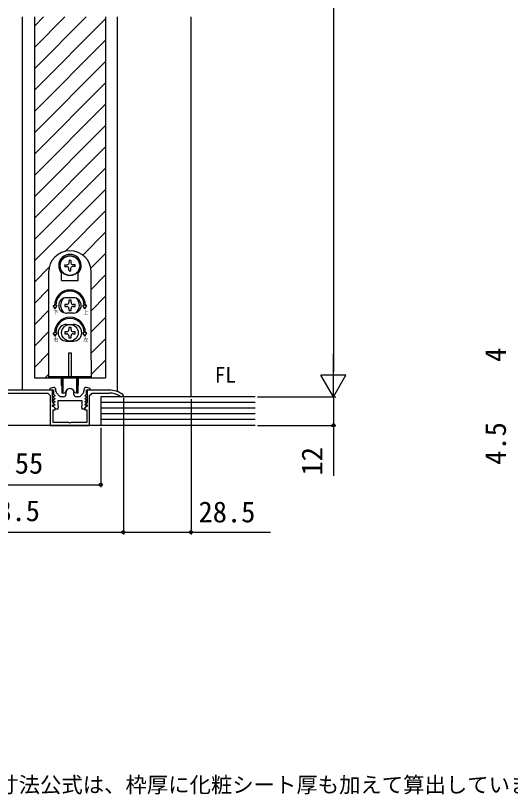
# Model space of a CAD drawing. Units: millimetres, scale not verified. Extents: x -525 to 525, y -783 to 779.
# Drawn here: x -266.9 to -58.4, y 0.2 to 328.3 of the extents above; entities that cross this region are included whole.
import ezdxf
from ezdxf.enums import TextEntityAlignment as Align

# ---------------------------------------------------------------- set-up
doc = ezdxf.new("R2010")
doc.units = ezdxf.units.MM
doc.header["$LTSCALE"] = 4
for name, color, linetype in [('0-2_USER1', 3, 'Continuous'), ('0-3_YKK_11', 7, 'Continuous'), ('0-5_YKK_12', 2, 'Continuous'), ('0-6_YKK_13', 4, 'Continuous'), ('0-8_YKK_D', 6, 'Continuous'), ('0-A_YSS_K', 3, 'Continuous')]:
    doc.layers.add(name, color=color, linetype=linetype)
doc.styles.add('ＭＳ ゴシック', font='')
doc.styles.get('ＭＳ ゴシック').set_extended_font_data('MS Gothic')

msp = doc.modelspace()

# ---------------------------------------------------------------- linework, layer by layer
at = {"layer": '0-3_YKK_11'}
for p, q in [((-249.899, 170.084), (-249.899, 170.7)), ((-249.899, 170.084), (-249.899, 170.7)), ((-238.099, 170.7), (-238.099, 170.084)), ((-238.099, 170.7), (-238.099, 170.084)), ((-248.397, 168.031), (-249.643, 169.415)), ((-248.397, 168.031), (-249.643, 169.415)), ((-246.699, 167.7), (-247.654, 167.7)), ((-246.699, 167.7), (-247.654, 167.7)), ((-245.699, 169.5), (-245.699, 168.7)), ((-245.699, 169.5), (-245.699, 168.7)), ((-242.299, 168.7), (-242.299, 169.5)), ((-242.299, 168.7), (-242.299, 169.5)), ((-240.345, 167.7), (-241.299, 167.7)), ((-240.345, 167.7), (-241.299, 167.7)), ((-238.356, 169.415), (-239.601, 168.031)), ((-238.356, 169.415), (-239.601, 168.031))]:
    msp.add_line(p, q, dxfattribs=at)
for points in [[(-250.899, 171.7), (-250.999, 171.7), (-252.532, 171.209), (-252.452, 170.7), (-250.999, 170.7), (-250.999, 168.9), (-250.388, 168.288), (-250.549, 167.9), (-250.911, 167.9), (-251.025, 167.625), (-250.388, 166.988), (-250.549, 166.6), (-250.911, 166.6), (-251.025, 166.325), (-250.388, 165.688), (-250.549, 165.3), (-250.911, 165.3), (-251.025, 165.025), (-250.388, 164.388), (-250.549, 164), (-250.911, 164), (-251.025, 163.726), (-249.999, 162.7), (-248.999, 162.7), (-248.812, 163.664), (-248.999, 163.942), (-248.999, 166.2)], [(-250.899, 171.7), (-250.999, 171.7), (-252.532, 171.209), (-252.452, 170.7), (-250.999, 170.7), (-250.999, 168.9), (-250.388, 168.288), (-250.549, 167.9), (-250.911, 167.9), (-251.025, 167.625), (-250.388, 166.988), (-250.549, 166.6), (-250.911, 166.6), (-251.025, 166.325), (-250.388, 165.688), (-250.549, 165.3), (-250.911, 165.3), (-251.025, 165.025), (-250.388, 164.388), (-250.549, 164), (-250.911, 164), (-251.025, 163.726), (-249.999, 162.7), (-248.999, 162.7), (-248.812, 163.664), (-248.999, 163.942), (-248.999, 166.2)], [(-248.999, 166.2), (-238.999, 166.2), (-238.999, 163.942), (-239.187, 163.664), (-238.999, 162.7), (-237.999, 162.7), (-236.974, 163.726), (-237.087, 164), (-237.45, 164), (-237.611, 164.388), (-236.973, 165.025), (-237.087, 165.3), (-237.45, 165.3), (-237.611, 165.688), (-236.973, 166.325), (-237.087, 166.6), (-237.45, 166.6), (-237.611, 166.988), (-236.973, 167.625), (-237.087, 167.9), (-237.45, 167.9), (-237.611, 168.288), (-236.999, 168.9), (-236.999, 170.7), (-235.546, 170.7), (-235.467, 171.209), (-236.999, 171.7), (-237.099, 171.7)], [(-248.999, 166.2), (-238.999, 166.2), (-238.999, 163.942), (-239.187, 163.664), (-238.999, 162.7), (-237.999, 162.7), (-236.974, 163.726), (-237.087, 164), (-237.45, 164), (-237.611, 164.388), (-236.973, 165.025), (-237.087, 165.3), (-237.45, 165.3), (-237.611, 165.688), (-236.973, 166.325), (-237.087, 166.6), (-237.45, 166.6), (-237.611, 166.988), (-236.973, 167.625), (-237.087, 167.9), (-237.45, 167.9), (-237.611, 168.288), (-236.999, 168.9), (-236.999, 170.7), (-235.546, 170.7), (-235.467, 171.209), (-236.999, 171.7), (-237.099, 171.7)], [(-303.999, 169.3), (-291.299, 169.3), (-290.299, 168.3), (-290.299, 155.7), (-273.699, 155.7), (-273.699, 168.3), (-272.699, 169.3), (-253.299, 169.3), (-252.299, 168.3), (-252.299, 155.7), (-235.699, 155.7), (-235.699, 168.3), (-234.699, 169.3), (-227.499, 169.3)], [(-251.299, 170.5), (-274.699, 170.5)], [(-227.499, 170.5), (-236.699, 170.5), (-236.699, 165.3), (-237.334, 164.666), (-237.182, 164.3), (-236.699, 164.3), (-236.699, 163.6), (-237.099, 163.6), (-237.799, 162.9), (-237.799, 162.2), (-236.899, 162.2), (-236.899, 156.9), (-243.541, 156.9), (-243.724, 156.78), (-244.274, 156.78), (-244.458, 156.9), (-251.099, 156.9), (-251.099, 162.2), (-250.199, 162.2), (-250.199, 162.9), (-250.899, 163.6), (-251.299, 163.6), (-251.299, 164.3), (-250.816, 164.3), (-250.665, 164.666), (-251.299, 165.3), (-251.299, 170.5)], [(-222.809, 167.947), (-222.65, 167.9), (-221.499, 167.9), (-221.499, 168.246), (-221.71, 168.654)]]:
    msp.add_lwpolyline(points, dxfattribs=at)
for centre, radius, start, end in [((-250.899, 170.7), 1, 0.00001, 89.99999), ((-250.899, 170.7), 1, 0.00001, 89.99999), ((-243.999, 169.5), 1.7, 359.99999, 180.00001), ((-243.999, 169.5), 1.7, 359.99999, 180.00001), ((-237.099, 170.7), 1, 90.00001, 179.99999), ((-237.099, 170.7), 1, 90.00001, 179.99999), ((-248.899, 170.084), 1, 180.00001, 221.98721), ((-248.899, 170.084), 1, 180.00001, 221.98721), ((-247.654, 168.7), 1, 221.98723, 270.00001), ((-247.654, 168.7), 1, 221.98723, 270.00001), ((-246.699, 168.7), 1, 270.00001, 359.99999), ((-246.699, 168.7), 1, 270.00001, 359.99999), ((-241.299, 168.7), 1, 180.00001, 269.99999), ((-241.299, 168.7), 1, 180.00001, 269.99999), ((-240.345, 168.7), 1, 269.99999, 318.01277), ((-240.345, 168.7), 1, 269.99999, 318.01277), ((-239.099, 170.084), 1, 318.01279, 359.99999), ((-239.099, 170.084), 1, 318.01279, 359.99999), ((-227.499, 160.5), 10, 54.62346, 90), ((-227.499, 160.5), 8.8, 57.79577, 90.00001)]:
    msp.add_arc(centre, radius, start, end, dxfattribs=at)
at = {"layer": '0-5_YKK_12'}
for p, q in [((-263.999, 170.5), (-263.999, 327.7)), ((-258.999, 327.7), (-258.999, 175.704)), ((-258.999, 323.805), (-255.104, 327.7)), ((-258.999, 314.825), (-246.124, 327.7)), ((-258.999, 305.845), (-237.144, 327.7)), ((-258.999, 296.865), (-228.999, 326.865)), ((-228.999, 327.7), (-228.999, 175.704)), ((-223.999, 169.868), (-223.999, 327.7)), ((-192.999, 167.7), (-192.999, 327.7)), ((-258.999, 287.884), (-228.999, 317.884)), ((-258.999, 278.904), (-228.999, 308.904)), ((-258.999, 269.924), (-228.999, 299.924)), ((-258.999, 260.944), (-228.999, 290.944)), ((-258.999, 251.963), (-228.999, 281.963)), ((-258.999, 242.983), (-228.999, 272.983)), ((-258.999, 234.003), (-228.999, 264.003)), ((-258.999, 225.022), (-228.999, 255.022)), ((-246.087, 228.954), (-228.999, 246.042)), ((-238.626, 227.435), (-228.999, 237.062)), ((-235.151, 221.93), (-228.999, 228.082)), ((-258.999, 216.042), (-252.734, 222.307)), ((-234.984, 213.117), (-228.999, 219.101)), ((-258.999, 207.062), (-252.984, 213.078)), ((-234.984, 204.137), (-228.999, 210.121)), ((-258.999, 198.082), (-252.984, 204.097)), ((-234.984, 195.157), (-228.999, 201.141)), ((-258.999, 189.101), (-252.984, 195.117)), ((-234.984, 186.176), (-228.999, 192.161)), ((-258.999, 180.121), (-252.984, 186.137)), ((-234.984, 177.196), (-228.999, 183.18)), ((-254.437, 175.704), (-252.984, 177.157)), ((-258.999, 175.704), (-228.999, 175.704))]:
    msp.add_line(p, q, dxfattribs=at)
at = {"layer": '0-6_YKK_13'}
for p, q in [((-244.418, 224.078), (-244.567, 223.522)), ((-244.399, 225.168), (-244.418, 224.078)), ((-243.599, 225.168), (-243.58, 224.078)), ((-243.58, 224.078), (-243.431, 223.522)), ((-242.875, 223.373), (-243.431, 223.522)), ((-241.785, 223.354), (-242.875, 223.373)), ((-252.999, 220.204), (-252.999, 183.204)), ((-242.875, 222.535), (-243.431, 222.385)), ((-241.785, 222.554), (-242.875, 222.535)), ((-234.999, 183.204), (-234.999, 220.204)), ((-247.499, 216.754), (-247.499, 219.742)), ((-247.499, 216.754), (-240.499, 216.754)), ((-240.499, 216.754), (-240.499, 219.742)), ((-242.499, 209.454), (-245.499, 209.454)), ((-244.439, 208.404), (-244.439, 207.524)), ((-243.559, 208.404), (-244.439, 208.404)), ((-243.559, 207.524), (-243.559, 208.404)), ((-251.115, 206.204), (-250.499, 206.204)), ((-250.249, 204.704), (-251.115, 206.204)), ((-250.249, 204.704), (-249.383, 206.204)), ((-249.999, 206.204), (-249.383, 206.204)), ((-245.319, 206.644), (-246.199, 206.644)), ((-246.199, 206.644), (-246.199, 205.764)), ((-246.199, 205.764), (-245.319, 205.764)), ((-244.439, 204.884), (-244.439, 204.004)), ((-244.439, 204.004), (-243.559, 204.004)), ((-243.559, 204.004), (-243.559, 204.884)), ((-241.799, 206.644), (-242.679, 206.644)), ((-242.679, 205.764), (-241.799, 205.764)), ((-241.799, 205.764), (-241.799, 206.644)), ((-237.999, 206.204), (-238.615, 206.204)), ((-237.749, 204.704), (-238.615, 206.204)), ((-242.499, 202.954), (-245.499, 202.954)), ((-245.499, 198.204), (-242.499, 198.204)), ((-244.439, 196.904), (-244.439, 196.024)), ((-243.559, 196.904), (-244.439, 196.904)), ((-243.559, 196.024), (-243.559, 196.904)), ((-251.115, 194.704), (-250.499, 194.704)), ((-250.249, 193.204), (-251.115, 194.704)), ((-250.249, 193.204), (-249.383, 194.704)), ((-249.999, 194.704), (-249.383, 194.704)), ((-245.319, 195.144), (-246.199, 195.144)), ((-246.199, 195.144), (-246.199, 194.264)), ((-246.199, 194.264), (-245.319, 194.264)), ((-241.799, 195.144), (-242.679, 195.144)), ((-242.679, 194.264), (-241.799, 194.264)), ((-241.799, 194.264), (-241.799, 195.144)), ((-237.749, 193.204), (-238.615, 194.704)), ((-237.999, 194.704), (-238.615, 194.704)), ((-237.749, 193.204), (-236.883, 194.704)), ((-236.883, 194.704), (-237.499, 194.704)), ((-245.499, 191.204), (-242.499, 191.204)), ((-244.439, 193.384), (-244.439, 192.504)), ((-244.439, 192.504), (-243.559, 192.504)), ((-243.559, 192.504), (-243.559, 193.384)), ((-244.499, 186.204), (-243.499, 186.204)), ((-244.499, 176.004), (-244.499, 186.204)), ((-243.499, 186.204), (-243.499, 176.004)), ((-252.999, 183.204), (-252.999, 175.704)), ((-252.999, 176.204), (-234.999, 176.204)), ((-247.499, 172.455), (-247.499, 175.704)), ((-247.249, 169.204), (-247.249, 175.704)), ((-246.849, 169.204), (-246.849, 175.704)), ((-243.499, 176.004), (-244.499, 176.004)), ((-241.149, 169.204), (-241.149, 175.704)), ((-240.499, 175.704), (-240.499, 172.455)), ((-247.251, 172.16), (-247.249, 172.16)), ((-247.249, 172.204), (-247.249, 169.204)), ((-240.749, 169.204), (-240.749, 172.204)), ((-240.749, 172.16), (-240.747, 172.16)), ((-246.849, 169.204), (-247.249, 169.204)), ((-246.849, 169.204), (-246.23, 169.429)), ((-241.149, 169.204), (-241.769, 169.429))]:
    msp.add_line(p, q, dxfattribs=at)
for points in [[(-246.213, 223.354), (-245.124, 223.373), (-244.567, 223.522)], [(-246.213, 222.554), (-245.124, 222.535), (-244.567, 222.385)], [(-244.399, 220.739), (-244.418, 221.829), (-244.567, 222.385)], [(-243.599, 220.739), (-243.58, 221.829), (-243.431, 222.385)], [(-237.749, 204.704), (-236.883, 206.204), (-237.499, 206.204)], [(-234.999, 183.204), (-234.999, 175.704), (-252.999, 175.704)], [(-240.749, 175.704), (-240.749, 169.204), (-241.149, 169.204)]]:
    msp.add_lwpolyline(points, dxfattribs=at)
for centre, radius in [((-243.999, 222.954), 4.25), ((-243.999, 222.954), 4.1), ((-243.999, 194.704), 3.5)]:
    msp.add_circle(centre, radius, dxfattribs=at)
for centre, radius, start, end in [((-243.999, 220.204), 9, 0, 180), ((-243.999, 222.954), 4.75, 317.4631, 222.5369), ((-243.999, 222.954), 2.25, 169.75965, 190.24035), ((-243.999, 222.954), 2.25, 79.75965, 100.24035), ((-243.999, 222.954), 2.25, 349.75965, 10.24035), ((-243.999, 222.954), 2.25, 259.75965, 280.24035), ((-243.999, 206.204), 6.5, 0, 180), ((-243.999, 206.204), 6, 0, 180), ((-245.499, 206.204), 3.25, 90, 270), ((-243.999, 206.204), 4, 129.83844, 230.16156), ((-245.319, 207.524), 0.88, 270, 0), ((-242.679, 207.524), 0.88, 180, 270), ((-242.499, 206.204), 3.25, 270, 90), ((-243.999, 206.204), 4, 309.83844, 50.16156), ((-245.319, 204.884), 0.88, 0, 90), ((-242.679, 204.884), 0.88, 90, 180), ((-243.999, 194.704), 6.5, 0, 180), ((-243.999, 194.704), 6, 0, 180), ((-245.499, 194.704), 3.5, 90, 270), ((-242.499, 194.704), 3.5, 270, 90), ((-245.319, 196.024), 0.88, 270, 0), ((-245.319, 193.384), 0.88, 0, 90), ((-242.679, 196.024), 0.88, 180, 270), ((-242.679, 193.384), 0.88, 90, 180), ((-247.199, 172.455), 0.3, 180, 260), ((-243.999, 169.204), 2, 16.15012, 163.84988), ((-240.799, 172.455), 0.3, 280, 0), ((-246.401, 169.899), 0.5, 290, 343.84988), ((-241.598, 169.899), 0.5, 196.15012, 250)]:
    msp.add_arc(centre, radius, start, end, dxfattribs=at)
at = {"layer": '0-8_YKK_D'}
for p, q in [((-132.999, 490.2), (-132.999, 178.2)), ((-132.999, 167.7), (-132.999, 185.887)), ((-132.999, 167.7), (-138.249, 176.794)), ((-127.749, 176.794), (-138.249, 176.794)), ((-132.999, 167.7), (-127.749, 176.794)), ((-164.95, 167.7), (-131.999, 167.7)), ((-164.95, 167.7), (-131.999, 167.7)), ((-221.499, 167.246), (-221.499, 109.7)), ((-221.499, 167.1), (-221.499, 109.7)), ((-192.999, 166.7), (-192.999, 109.7)), ((-230.999, 154.7), (-230.999, 129.7)), ((-164.95, 155.7), (-131.999, 155.7)), ((-285.999, 130.7), (-230.999, 130.7)), ((-309.999, 110.7), (-221.499, 110.7))]:
    msp.add_line(p, q, dxfattribs=at)
for points in [[(-132.999, 167.7), (-132.999, 155.7), (-132.999, 134.423)], [(-221.499, 110.7), (-192.999, 110.7), (-159.495, 110.7)]]:
    msp.add_lwpolyline(points, dxfattribs=at)
for centre in [(-132.999, 155.7), (-230.999, 130.7), (-221.499, 110.7), (-221.499, 110.7), (-192.999, 110.7)]:
    msp.add_circle(centre, 0.637, dxfattribs=at)
at = {"layer": '0-A_YSS_K'}
for p, q in [((-165.95, 167.7), (-230.999, 167.7)), ((-230.999, 167.7), (-230.999, 155.7)), ((-165.95, 165.3), (-230.999, 165.3)), ((-165.95, 162.9), (-230.999, 162.9)), ((-165.95, 160.5), (-230.999, 160.5)), ((-165.95, 158.1), (-230.999, 158.1)), ((-165.95, 155.7), (-406.049, 155.7))]:
    msp.add_line(p, q, dxfattribs=at)

# ---------------------------------------------------------------- texts
at = {"layer": '0-2_USER1', "style": 'ＭＳ ゴシック'}
for s, p in [('FL', (-183.023, 171.7)), ('※有効開口寸法公式は、枠厚に化粧シート厚も加えて算出しています。', (-319.607, -0.97))]:
    msp.add_text(s, height=6.598, dxfattribs=at).set_placement(p, align=Align.BOTTOM_LEFT)
at = {"layer": '0-6_YKK_13', "style": 'ＭＳ ゴシック'}
for s, p in [('下', (-251.029, 202.16)), ('上', (-238.355, 201.991)), ('右', (-250.92, 190.636)), ('左', (-238.379, 190.599))]:
    msp.add_text(s, height=1.558, dxfattribs=at).set_placement(p, align=Align.BOTTOM_LEFT)
at = {"layer": '0-8_YKK_D', "style": 'ＭＳ ゴシック'}
for s, p in [('4', (-57.689, 182.384)), ('4.5', (-57.689, 139.092)), ('12', (-134.999, 134.582))]:
    msp.add_text(s, height=8.798, rotation=90, dxfattribs=at).set_placement(p, align=Align.BOTTOM_LEFT)
for s, p in [('55', (-267.227, 132.7)), ('88.5', (-280.579, 112.7)), ('28.5', (-189.836, 112.2))]:
    msp.add_text(s, height=8.798, dxfattribs=at).set_placement(p, align=Align.BOTTOM_LEFT)

doc.saveas('drawing.dxf')
